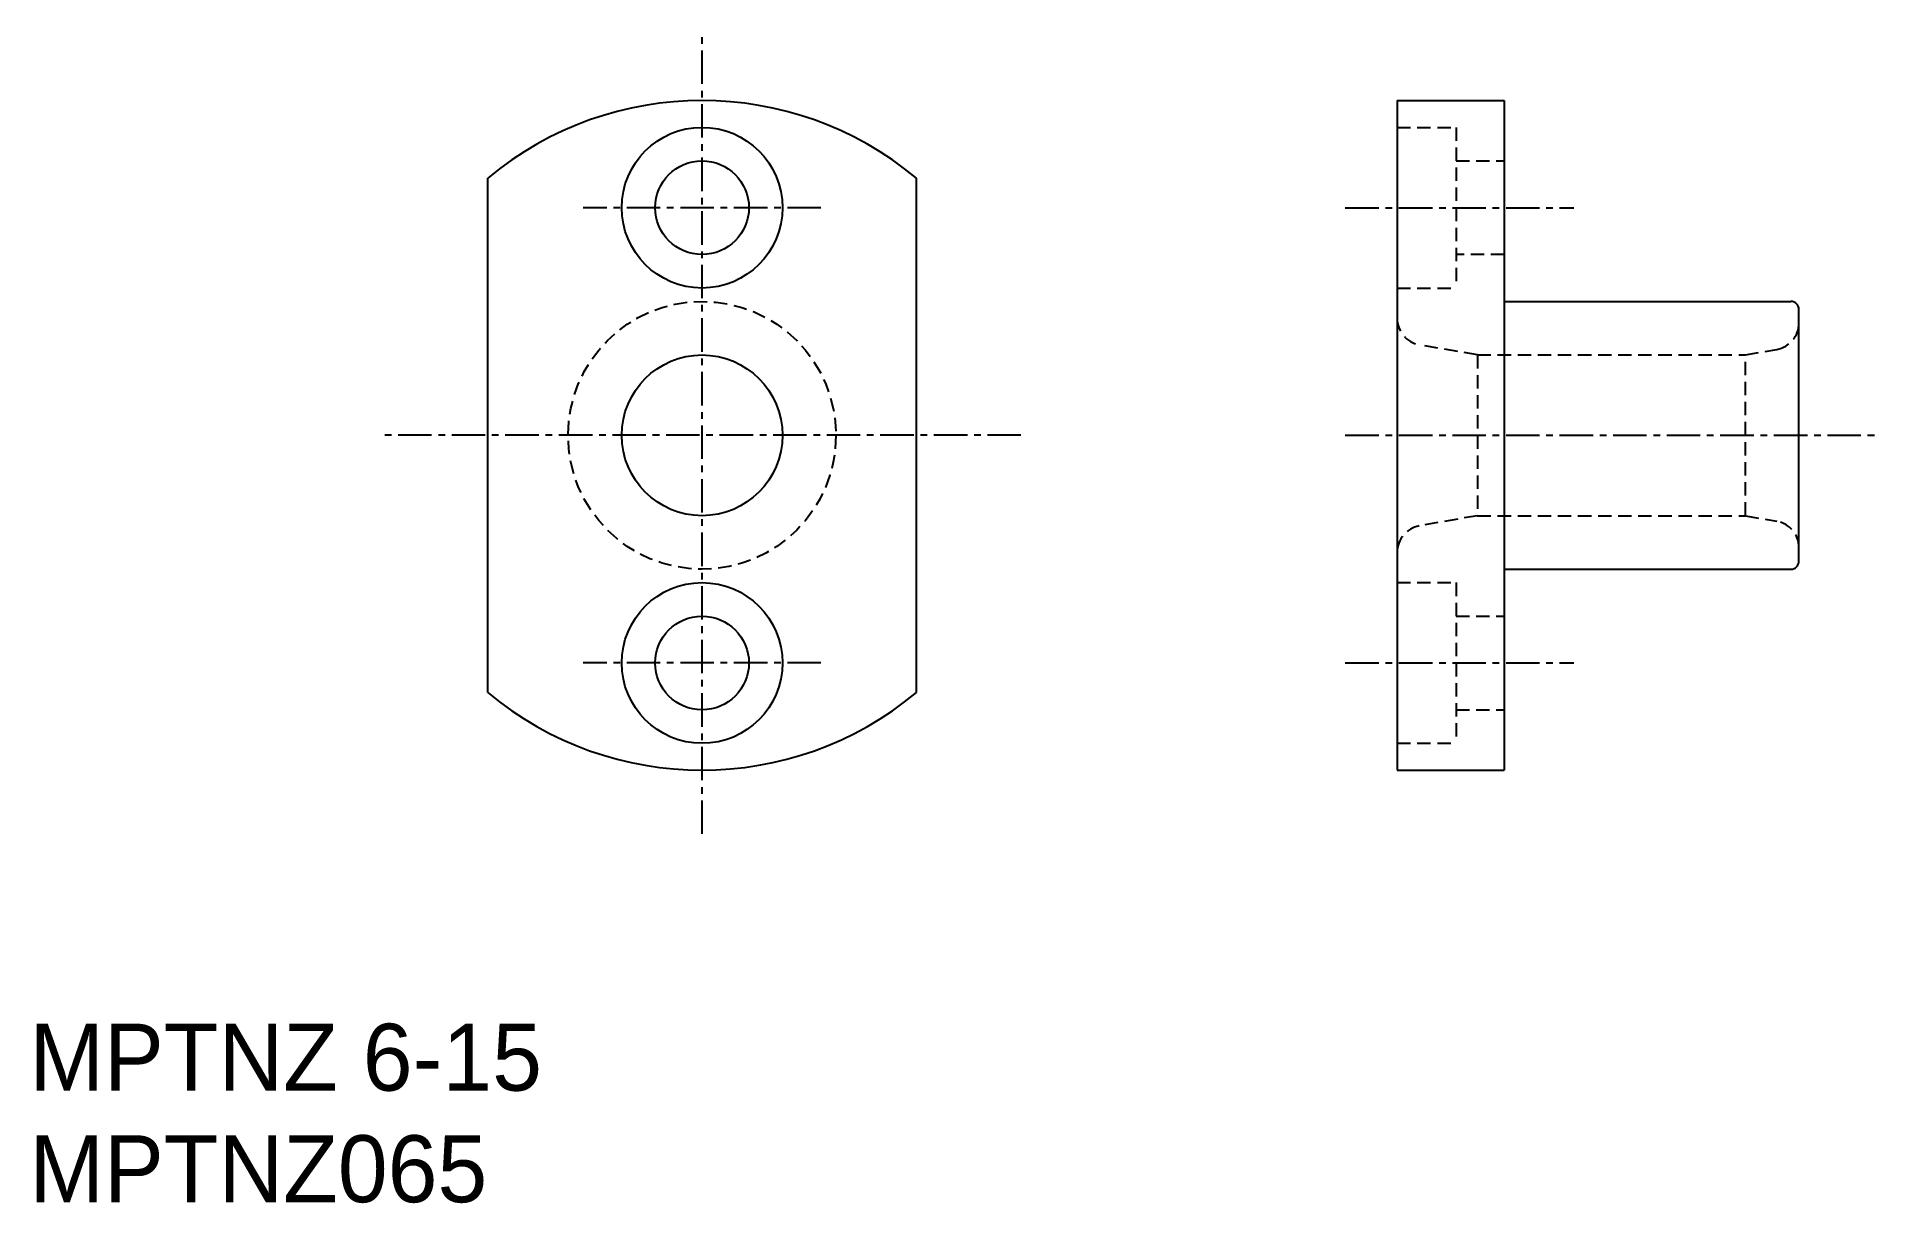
# Model space of a CAD drawing. Extents: x 131.3 to 200, y 58.4 to 102.
import ezdxf

# ---------------------------------------------------------------- set-up
doc = ezdxf.new("R2010")
doc.units = 0
doc.linetypes.add('CENTER', pattern=[2, 1.25, -0.25, 0.25, -0.25])
doc.linetypes.add('DASHED', pattern=[0.75, 0.5, -0.25])
doc.layers.get('0').update_dxf_attribs({"linetype": 'CONTINUOUS'})
doc.layers.add('CENTER', color=1, linetype='CENTER')

msp = doc.modelspace()

# ---------------------------------------------------------------- linework, layer by layer
at = {"color": 7, "linetype": 'CONTINUOUS'}
for p, q in [((182.061, 99.57), (182.061, 74.57)), ((182.061, 99.57), (184.261, 99.57)), ((184.261, 99.57), (186.061, 99.57)), ((186.061, 99.57), (186.061, 92.07)), ((148.112, 77.465), (148.112, 96.675)), ((164.112, 77.465), (164.112, 96.675)), ((186.061, 92.07), (186.061, 82.07)), ((186.061, 92.07), (196.761, 92.07)), ((197.061, 82.37), (197.061, 91.77)), ((186.061, 82.07), (196.761, 82.07)), ((186.061, 82.07), (186.061, 74.57)), ((182.061, 74.57), (184.261, 74.57)), ((184.261, 74.57), (186.061, 74.57))]:
    msp.add_line(p, q, dxfattribs=at)
at = {"color": 3, "linetype": 'DASHED'}
for p, q in [((182.061, 98.57), (184.261, 98.57)), ((184.261, 98.57), (184.261, 92.57)), ((184.261, 97.32), (186.061, 97.32)), ((186.061, 93.82), (184.261, 93.82)), ((182.061, 92.57), (184.261, 92.57)), ((185.061, 90.07), (182.887, 90.453)), ((185.061, 90.07), (195.061, 90.07)), ((185.061, 90.07), (185.061, 84.07)), ((195.061, 90.07), (196.234, 90.277)), ((195.061, 84.07), (195.061, 90.07)), ((185.061, 84.07), (182.887, 83.687)), ((185.061, 84.07), (195.061, 84.07)), ((195.061, 84.07), (196.234, 83.863)), ((182.061, 81.57), (184.261, 81.57)), ((184.261, 81.57), (184.261, 75.57)), ((184.261, 80.32), (186.061, 80.32)), ((184.261, 76.82), (186.061, 76.82)), ((182.061, 75.57), (184.261, 75.57))]:
    msp.add_line(p, q, dxfattribs=at)
at = {"color": 7, "linetype": 'CONTINUOUS'}
for centre, radius in [((156.112, 95.57), 3), ((156.112, 95.57), 1.75), ((156.112, 87.07), 3), ((156.112, 78.57), 3), ((156.112, 78.57), 1.75)]:
    msp.add_circle(centre, radius, dxfattribs=at)
at = {"color": 3, "linetype": 'DASHED'}
msp.add_circle((156.112, 87.07), 5, dxfattribs=at)
at = {"color": 7, "linetype": 'CONTINUOUS'}
for centre, radius, start, end in [((156.112, 87.07), 12.5, 50.20818, 129.79182), ((196.761, 91.77), 0.3, 0, 90), ((196.761, 82.37), 0.3, 270, 0), ((156.112, 87.07), 12.5, 230.20818, 309.79182)]:
    msp.add_arc(centre, radius, start, end, dxfattribs=at)
at = {"color": 3, "linetype": 'DASHED'}
for centre, start, end in [((183.061, 91.438), 180, 260), ((196.061, 91.262), 280, 0), ((196.061, 82.878), 360, 80), ((183.061, 82.702), 100, 180)]:
    msp.add_arc(centre, 1, start, end, dxfattribs=at)
at = {"layer": 'CENTER', "color": 1, "linetype": 'CENTER'}
for p, q in [((156.112, 72.189), (156.112, 101.95)), ((160.551, 95.57), (151.674, 95.57)), ((180.125, 95.57), (188.66, 95.57)), ((168.017, 87.07), (144.208, 87.07)), ((180.125, 87.07), (199.982, 87.07)), ((160.551, 78.57), (151.674, 78.57)), ((180.125, 78.57), (188.66, 78.57))]:
    msp.add_line(p, q, dxfattribs=at)

# ---------------------------------------------------------------- texts
at = {"color": 7, "linetype": 'CONTINUOUS'}
for s, p in [('MPTNZ 6-15', (131.003, 62.601)), ('MPTNZ065', (131.003, 58.434))]:
    msp.add_text(s, height=2.5, dxfattribs=at).set_placement(p)

doc.saveas('drawing.dxf')
